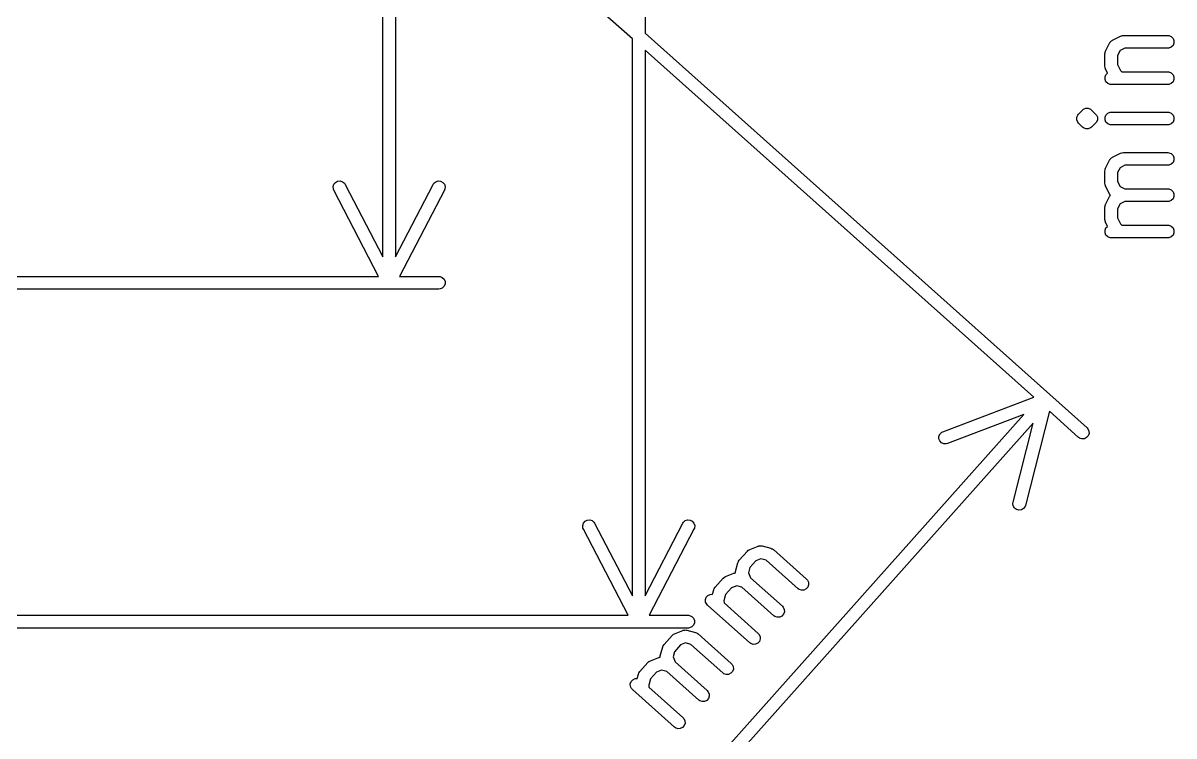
# Model space of a CAD drawing. Extents: x -0.77 to 1.14, y -1.02 to 1.02.
# Drawn here: x 0.544 to 1.079, y -0.683 to -0.352 of the extents above; entities that cross this region are included whole.
import ezdxf

# ---------------------------------------------------------------- set-up
doc = ezdxf.new("R2010")
doc.units = 0
doc.header["$MEASUREMENT"] = 0
doc.layers.add('BLACK', color=7, linetype='CONTINUOUS')

msp = doc.modelspace()

# ---------------------------------------------------------------- linework, layer by layer
at = {"layer": 'BLACK', "linetype": 'CONTINUOUS'}
for p, q in [((0.83344, 0.37046), (0.83344, -0.35649)), ((0.71154, -0.46037), (0.71154, -0.2556)), ((0.82754, -0.35913), (0.71744, -0.26087)), ((0.71744, -0.26087), (0.71744, -0.46037)), ((0.83344, -0.35649), (1.03889, -0.53986)), ((1.0507, -0.35976), (1.05445, -0.35789)), ((1.05445, -0.35789), (1.05499, -0.35768)), ((1.05499, -0.35768), (1.0551, -0.35767)), ((1.0551, -0.35767), (1.0552, -0.35763)), ((1.0552, -0.35763), (1.05577, -0.35757)), ((1.05577, -0.35757), (1.07639, -0.35757)), ((1.07639, -0.35757), (1.07697, -0.35763)), ((1.07697, -0.35763), (1.07803, -0.35807)), ((1.07803, -0.35807), (1.07885, -0.35889)), ((0.82754, -0.61785), (0.82754, -0.35913)), ((1.04751, -0.36483), (1.04938, -0.36108)), ((1.04938, -0.36108), (1.04944, -0.36098)), ((1.04944, -0.36098), (1.04946, -0.36094)), ((1.04946, -0.36094), (1.04951, -0.36088)), ((1.04951, -0.36088), (1.04969, -0.36059)), ((1.04969, -0.36059), (1.04997, -0.36035)), ((1.04997, -0.36035), (1.05021, -0.36007)), ((1.05021, -0.36007), (1.0505, -0.35988)), ((1.0505, -0.35988), (1.05056, -0.35984)), ((1.05056, -0.35984), (1.05061, -0.35982)), ((1.05061, -0.35982), (1.0507, -0.35976)), ((1.05647, -0.36348), (1.05422, -0.3646)), ((1.07639, -0.36348), (1.05647, -0.36348)), ((1.07697, -0.36342), (1.07639, -0.36348)), ((1.07803, -0.36298), (1.07697, -0.36342)), ((1.07885, -0.36217), (1.07803, -0.36298)), ((1.07885, -0.35889), (1.07929, -0.35995)), ((1.07929, -0.3611), (1.07885, -0.36217)), ((1.07929, -0.35995), (1.07929, -0.3611)), ((1.0141, -0.52565), (0.83344, -0.3644)), ((0.83344, -0.3644), (0.83344, -0.61785)), ((1.04719, -0.36615), (1.04725, -0.36557)), ((1.04719, -0.37178), (1.04719, -0.36615)), ((1.04725, -0.36557), (1.04729, -0.36548)), ((1.04729, -0.36548), (1.0473, -0.36537)), ((1.0473, -0.36537), (1.04751, -0.36483)), ((1.05422, -0.3646), (1.0531, -0.36685)), ((1.0531, -0.36685), (1.0531, -0.37108)), ((1.04725, -0.37235), (1.04719, -0.37178)), ((1.04729, -0.37245), (1.04725, -0.37235)), ((1.0473, -0.37255), (1.04729, -0.37245)), ((1.04751, -0.3731), (1.0473, -0.37255)), ((1.04846, -0.37499), (1.04751, -0.3731)), ((1.0531, -0.37108), (1.05445, -0.37378)), ((1.05445, -0.37378), (1.05512, -0.37445)), ((1.05512, -0.37445), (1.07639, -0.37445)), ((1.07639, -0.37445), (1.07697, -0.3745)), ((1.04725, -0.37682), (1.04769, -0.37576)), ((1.04725, -0.37798), (1.04725, -0.37682)), ((1.04769, -0.37904), (1.04725, -0.37798)), ((1.04769, -0.37576), (1.04846, -0.37499)), ((1.04851, -0.37985), (1.04769, -0.37904)), ((1.07697, -0.3745), (1.07803, -0.37494)), ((1.07803, -0.37494), (1.07885, -0.37576)), ((1.07885, -0.37904), (1.07803, -0.37985)), ((1.07885, -0.37576), (1.07929, -0.37682)), ((1.07929, -0.37798), (1.07885, -0.37904)), ((1.07929, -0.37682), (1.07929, -0.37798)), ((1.04957, -0.3803), (1.04851, -0.37985)), ((1.05015, -0.38035), (1.04957, -0.3803)), ((1.07639, -0.38035), (1.05015, -0.38035)), ((1.07697, -0.3803), (1.07639, -0.38035)), ((1.07803, -0.37985), (1.07697, -0.3803)), ((1.03413, -0.39557), (1.03457, -0.39451)), ((1.03413, -0.39672), (1.03413, -0.39557)), ((1.03457, -0.39451), (1.03494, -0.39406)), ((1.03494, -0.39406), (1.03681, -0.39218)), ((1.03681, -0.39218), (1.03726, -0.39182)), ((1.03726, -0.39182), (1.03832, -0.39138)), ((1.03832, -0.39138), (1.03948, -0.39138)), ((1.03948, -0.39138), (1.04054, -0.39182)), ((1.04054, -0.39182), (1.04099, -0.39218)), ((1.04099, -0.39218), (1.04286, -0.39406)), ((1.04286, -0.39406), (1.04323, -0.39451)), ((1.04323, -0.39451), (1.04337, -0.39485)), ((1.04337, -0.39485), (1.04367, -0.39557)), ((1.04367, -0.39557), (1.04367, -0.39672)), ((1.04725, -0.39557), (1.04769, -0.39451)), ((1.04725, -0.39672), (1.04725, -0.39557)), ((1.04769, -0.39451), (1.04851, -0.39369)), ((1.04851, -0.39369), (1.04957, -0.39325)), ((1.04957, -0.39325), (1.05015, -0.39319)), ((1.05015, -0.39319), (1.07639, -0.39319)), ((1.07639, -0.39319), (1.07697, -0.39325)), ((1.07697, -0.39325), (1.07803, -0.39369)), ((1.07803, -0.39369), (1.07885, -0.39451)), ((1.07885, -0.39451), (1.07929, -0.39557)), ((1.07929, -0.39557), (1.07929, -0.39672)), ((1.03457, -0.39779), (1.03413, -0.39672)), ((1.03494, -0.39823), (1.03457, -0.39779)), ((1.03681, -0.40011), (1.03494, -0.39823)), ((1.03726, -0.40048), (1.03681, -0.40011)), ((1.03832, -0.40092), (1.03726, -0.40048)), ((1.03948, -0.40092), (1.03832, -0.40092)), ((1.03832, -0.40092), (1.03832, -0.40092)), ((1.04054, -0.40048), (1.03948, -0.40092)), ((1.04099, -0.40011), (1.04054, -0.40048)), ((1.04286, -0.39823), (1.04099, -0.40011)), ((1.04323, -0.39779), (1.04286, -0.39823)), ((1.04367, -0.39672), (1.04323, -0.39779)), ((1.04769, -0.39779), (1.04725, -0.39672)), ((1.04851, -0.3986), (1.04769, -0.39779)), ((1.04957, -0.39904), (1.04851, -0.3986)), ((1.05015, -0.3991), (1.04957, -0.39904)), ((1.07639, -0.3991), (1.05015, -0.3991)), ((1.07697, -0.39904), (1.07639, -0.3991)), ((1.07803, -0.3986), (1.07697, -0.39904)), ((1.07885, -0.39779), (1.07803, -0.3986)), ((1.07929, -0.39672), (1.07885, -0.39779)), ((1.04751, -0.4192), (1.04938, -0.41545)), ((1.04938, -0.41545), (1.04944, -0.41535)), ((1.04944, -0.41535), (1.04946, -0.41531)), ((1.04946, -0.41531), (1.04951, -0.41525)), ((1.04951, -0.41525), (1.04969, -0.41496)), ((1.04969, -0.41496), (1.04997, -0.41472)), ((1.04997, -0.41472), (1.05021, -0.41444)), ((1.05021, -0.41444), (1.0505, -0.41425)), ((1.0505, -0.41425), (1.05056, -0.4142)), ((1.05056, -0.4142), (1.05061, -0.41419)), ((1.05061, -0.41419), (1.0507, -0.41413)), ((1.0507, -0.41413), (1.05445, -0.41225)), ((1.05445, -0.41225), (1.05499, -0.41205)), ((1.05499, -0.41205), (1.0551, -0.41204)), ((1.0551, -0.41204), (1.0552, -0.412)), ((1.0552, -0.412), (1.05577, -0.41194)), ((1.05577, -0.41194), (1.07639, -0.41194)), ((1.07639, -0.41194), (1.07697, -0.412)), ((1.07697, -0.412), (1.07803, -0.41244)), ((1.07803, -0.41244), (1.07885, -0.41325)), ((1.07885, -0.41654), (1.07803, -0.41735)), ((1.07885, -0.41325), (1.07929, -0.41432)), ((1.07929, -0.41547), (1.07885, -0.41654)), ((1.07929, -0.41432), (1.07929, -0.41547)), ((1.04719, -0.42052), (1.04725, -0.41994)), ((1.04719, -0.42614), (1.04719, -0.42052)), ((1.04725, -0.41994), (1.04729, -0.41984)), ((1.04729, -0.41984), (1.0473, -0.41974)), ((1.0473, -0.41974), (1.04751, -0.4192)), ((1.05422, -0.41897), (1.0531, -0.42122)), ((1.0531, -0.42122), (1.0531, -0.42545)), ((1.05647, -0.41785), (1.05422, -0.41897)), ((1.07639, -0.41785), (1.05647, -0.41785)), ((1.07697, -0.41779), (1.07639, -0.41785)), ((1.07803, -0.41735), (1.07697, -0.41779)), ((0.68847, -0.42777), (0.68881, -0.42667)), ((0.68857, -0.42892), (0.68847, -0.42777)), ((0.68881, -0.42667), (0.68955, -0.42579)), ((0.68955, -0.42579), (0.69057, -0.42526)), ((0.69057, -0.42526), (0.69172, -0.42516)), ((0.69172, -0.42516), (0.69282, -0.4255)), ((0.69282, -0.4255), (0.6937, -0.42624)), ((0.6937, -0.42624), (0.69402, -0.42673)), ((0.69402, -0.42673), (0.71154, -0.46037)), ((0.71744, -0.46037), (0.73496, -0.42673)), ((0.73496, -0.42673), (0.73527, -0.42624)), ((0.73527, -0.42624), (0.73616, -0.4255)), ((0.73616, -0.4255), (0.73725, -0.42516)), ((0.73725, -0.42516), (0.7384, -0.42526)), ((0.7384, -0.42526), (0.73942, -0.42579)), ((0.73942, -0.42579), (0.74016, -0.42667)), ((0.74016, -0.42667), (0.74051, -0.42777)), ((0.74051, -0.42777), (0.74041, -0.42892)), ((1.04725, -0.42672), (1.04719, -0.42614)), ((1.04729, -0.42682), (1.04725, -0.42672)), ((1.0473, -0.42692), (1.04729, -0.42682)), ((1.04751, -0.42746), (1.0473, -0.42692)), ((1.04938, -0.43121), (1.04751, -0.42746)), ((1.0531, -0.42545), (1.05422, -0.42769)), ((1.05422, -0.42769), (1.05647, -0.42881)), ((0.68878, -0.42945), (0.68857, -0.42892)), ((0.70962, -0.46949), (0.68878, -0.42945)), ((0.74019, -0.42945), (0.71935, -0.46949)), ((0.74041, -0.42892), (0.74019, -0.42945)), ((1.04751, -0.43607), (1.04938, -0.43232)), ((1.04944, -0.43131), (1.04938, -0.43121)), ((1.04938, -0.43232), (1.04944, -0.43223)), ((1.04946, -0.43135), (1.04944, -0.43131)), ((1.04944, -0.43223), (1.04946, -0.43218)), ((1.04951, -0.43141), (1.04946, -0.43135)), ((1.04946, -0.43218), (1.04951, -0.43212)), ((1.04969, -0.4317), (1.04951, -0.43141)), ((1.04951, -0.43212), (1.04969, -0.43183)), ((1.04976, -0.43177), (1.04969, -0.4317)), ((1.04969, -0.43183), (1.04976, -0.43177)), ((1.05647, -0.42881), (1.07639, -0.42881)), ((1.07639, -0.42881), (1.07697, -0.42887)), ((1.07697, -0.42887), (1.07803, -0.42931)), ((1.07803, -0.42931), (1.07885, -0.43013)), ((1.07885, -0.43013), (1.07929, -0.43119)), ((1.07929, -0.43234), (1.07885, -0.43341)), ((1.07929, -0.43119), (1.07929, -0.43234)), ((1.04719, -0.43739), (1.04725, -0.43682)), ((1.04719, -0.44302), (1.04719, -0.43739)), ((1.04725, -0.43682), (1.04729, -0.43672)), ((1.04729, -0.43672), (1.0473, -0.43661)), ((1.0473, -0.43661), (1.04751, -0.43607)), ((1.05422, -0.43584), (1.0531, -0.43809)), ((1.0531, -0.43809), (1.0531, -0.44232)), ((1.05647, -0.43472), (1.05422, -0.43584)), ((1.07639, -0.43472), (1.05647, -0.43472)), ((1.07697, -0.43466), (1.07639, -0.43472)), ((1.07803, -0.43422), (1.07697, -0.43466)), ((1.07885, -0.43341), (1.07803, -0.43422)), ((1.04725, -0.44359), (1.04719, -0.44302)), ((1.04729, -0.44369), (1.04725, -0.44359)), ((1.0473, -0.4438), (1.04729, -0.44369)), ((1.04751, -0.44434), (1.0473, -0.4438)), ((1.0531, -0.44232), (1.05445, -0.44502)), ((1.04725, -0.44806), (1.04769, -0.447)), ((1.04725, -0.44922), (1.04725, -0.44806)), ((1.04769, -0.45028), (1.04725, -0.44922)), ((1.04846, -0.44624), (1.04751, -0.44434)), ((1.04769, -0.447), (1.04846, -0.44624)), ((1.05445, -0.44502), (1.05512, -0.44569)), ((1.05512, -0.44569), (1.07639, -0.44569)), ((1.07639, -0.44569), (1.07697, -0.44574)), ((1.07697, -0.44574), (1.07803, -0.44619)), ((1.07803, -0.44619), (1.07885, -0.447)), ((1.07885, -0.447), (1.07929, -0.44806)), ((1.07929, -0.44922), (1.07885, -0.45028)), ((1.07929, -0.44806), (1.07929, -0.44922)), ((1.04851, -0.4511), (1.04769, -0.45028)), ((1.04957, -0.45154), (1.04851, -0.4511)), ((1.05015, -0.45159), (1.04957, -0.45154)), ((1.07639, -0.45159), (1.05015, -0.45159)), ((1.07697, -0.45154), (1.07639, -0.45159)), ((1.07803, -0.4511), (1.07697, -0.45154)), ((1.07885, -0.45028), (1.07803, -0.4511)), ((0.12878, -0.46949), (0.70962, -0.46949)), ((0.71935, -0.46949), (0.73758, -0.46949)), ((0.73758, -0.46949), (0.73815, -0.46954)), ((0.73815, -0.46954), (0.73922, -0.46999)), ((0.73922, -0.46999), (0.74003, -0.4708)), ((0.73758, -0.47539), (0.12878, -0.47539)), ((0.73815, -0.47534), (0.73758, -0.47539)), ((0.73922, -0.4749), (0.73815, -0.47534)), ((0.74003, -0.47408), (0.73922, -0.4749)), ((0.74003, -0.4708), (0.74047, -0.47186)), ((0.74047, -0.47302), (0.74003, -0.47408)), ((0.74047, -0.47186), (0.74047, -0.47302)), ((0.97189, -0.54164), (1.0141, -0.52565)), ((0.60033, -0.9921), (1.00946, -0.53373)), ((1.00946, -0.53373), (0.97399, -0.54717)), ((1.02136, -0.53213), (1.01025, -0.57588)), ((1.03495, -0.54427), (1.02136, -0.53213)), ((1.01386, -0.53766), (0.60474, -0.99603)), ((1.00453, -0.57443), (1.01386, -0.53766)), ((1.03889, -0.53986), (1.03928, -0.54029)), ((1.03928, -0.54029), (1.03978, -0.54133)), ((0.97003, -0.54489), (0.97006, -0.54374)), ((0.97044, -0.54597), (0.97003, -0.54489)), ((0.97006, -0.54374), (0.97054, -0.54269)), ((0.97054, -0.54269), (0.97137, -0.5419)), ((0.97137, -0.5419), (0.97189, -0.54164)), ((1.03542, -0.54461), (1.03495, -0.54427)), ((1.03651, -0.54499), (1.03542, -0.54461)), ((1.03766, -0.54492), (1.03651, -0.54499)), ((1.0387, -0.54442), (1.03766, -0.54492)), ((1.03947, -0.54356), (1.0387, -0.54442)), ((1.03984, -0.54248), (1.03947, -0.54356)), ((1.03978, -0.54133), (1.03984, -0.54248)), ((0.97122, -0.54681), (0.97044, -0.54597)), ((0.97228, -0.54728), (0.97122, -0.54681)), ((0.97343, -0.54732), (0.97228, -0.54728)), ((0.97399, -0.54717), (0.97343, -0.54732)), ((1.00444, -0.575), (1.00453, -0.57443)), ((1.0046, -0.57614), (1.00444, -0.575)), ((1.00519, -0.57713), (1.0046, -0.57614)), ((1.00612, -0.57782), (1.00519, -0.57713)), ((1.00936, -0.57735), (1.00837, -0.57794)), ((1.01005, -0.57642), (1.00936, -0.57735)), ((1.01025, -0.57588), (1.01005, -0.57642)), ((0.80555, -0.58327), (0.80657, -0.58274)), ((0.80657, -0.58274), (0.80772, -0.58264)), ((0.80772, -0.58264), (0.80882, -0.58298)), ((0.80882, -0.58298), (0.8097, -0.58372)), ((0.85127, -0.58372), (0.85216, -0.58298)), ((0.85216, -0.58298), (0.85325, -0.58264)), ((0.85325, -0.58264), (0.8544, -0.58274)), ((0.8544, -0.58274), (0.85542, -0.58327)), ((1.00723, -0.5781), (1.00612, -0.57782)), ((1.00837, -0.57794), (1.00723, -0.5781)), ((0.80447, -0.58525), (0.80481, -0.58415)), ((0.80457, -0.5864), (0.80447, -0.58525)), ((0.80478, -0.58693), (0.80457, -0.5864)), ((0.82562, -0.62697), (0.80478, -0.58693)), ((0.80481, -0.58415), (0.80555, -0.58327)), ((0.8097, -0.58372), (0.81002, -0.58421)), ((0.81002, -0.58421), (0.82754, -0.61785)), ((0.83344, -0.61785), (0.85096, -0.58421)), ((0.85619, -0.58693), (0.83535, -0.62697)), ((0.85096, -0.58421), (0.85127, -0.58372)), ((0.85542, -0.58327), (0.85616, -0.58415)), ((0.85616, -0.58415), (0.85651, -0.58525)), ((0.85641, -0.5864), (0.85619, -0.58693)), ((0.85651, -0.58525), (0.85641, -0.5864)), ((0.87725, -0.60133), (0.881, -0.59714)), ((0.881, -0.59714), (0.88142, -0.59674)), ((0.88142, -0.59674), (0.88152, -0.5967)), ((0.88152, -0.5967), (0.88159, -0.59662)), ((0.88159, -0.59662), (0.88211, -0.59636)), ((0.88211, -0.59636), (0.886, -0.59481)), ((0.886, -0.59481), (0.88611, -0.59478)), ((0.88611, -0.59478), (0.88615, -0.59475)), ((0.88615, -0.59475), (0.88623, -0.59474)), ((0.88623, -0.59474), (0.88656, -0.59465)), ((0.88656, -0.59465), (0.88693, -0.59465)), ((0.88693, -0.59465), (0.8873, -0.59461)), ((0.8873, -0.59461), (0.88764, -0.59466)), ((0.88764, -0.59466), (0.88771, -0.59467)), ((0.88771, -0.59467), (0.88776, -0.59468)), ((0.88776, -0.59468), (0.88787, -0.5947)), ((0.88787, -0.5947), (0.89191, -0.5958)), ((0.89191, -0.5958), (0.89245, -0.59601)), ((0.89245, -0.59601), (0.89254, -0.59607)), ((0.89254, -0.59607), (0.89264, -0.59611)), ((0.89264, -0.59611), (0.89311, -0.59645)), ((0.89311, -0.59645), (0.90849, -0.61018)), ((0.87551, -0.60657), (0.8766, -0.60252)), ((0.8766, -0.60252), (0.87681, -0.60198)), ((0.87681, -0.60198), (0.87687, -0.6019)), ((0.87687, -0.6019), (0.87691, -0.6018)), ((0.87691, -0.6018), (0.87725, -0.60133)), ((0.88494, -0.60159), (0.88212, -0.60474)), ((0.88727, -0.60066), (0.88494, -0.60159)), ((0.88969, -0.60132), (0.88727, -0.60066)), ((0.90456, -0.61459), (0.88969, -0.60132)), ((0.86602, -0.61392), (0.86976, -0.60972)), ((0.86976, -0.60972), (0.87019, -0.60933)), ((0.87019, -0.60933), (0.87028, -0.60929)), ((0.87028, -0.60929), (0.87036, -0.60921)), ((0.87036, -0.60921), (0.87087, -0.60895)), ((0.87087, -0.60895), (0.87477, -0.6074)), ((0.87477, -0.6074), (0.87488, -0.60737)), ((0.87488, -0.60737), (0.87492, -0.60734)), ((0.87492, -0.60734), (0.87499, -0.60733)), ((0.87499, -0.60733), (0.87532, -0.60724)), ((0.87532, -0.60724), (0.87542, -0.60724)), ((0.87541, -0.60714), (0.87547, -0.6068)), ((0.87542, -0.60724), (0.87541, -0.60714)), ((0.87547, -0.60673), (0.87549, -0.60668)), ((0.87547, -0.6068), (0.87547, -0.60673)), ((0.87549, -0.60668), (0.87551, -0.60657)), ((0.88212, -0.60474), (0.88146, -0.60717)), ((0.88146, -0.60717), (0.88239, -0.6095)), ((0.88239, -0.6095), (0.89726, -0.62277)), ((0.86481, -0.61716), (0.86537, -0.61511)), ((0.86537, -0.61511), (0.86557, -0.61457)), ((0.86557, -0.61457), (0.86564, -0.61449)), ((0.86564, -0.61449), (0.86567, -0.61439)), ((0.86567, -0.61439), (0.86602, -0.61392)), ((0.8737, -0.61418), (0.87089, -0.61733)), ((0.87604, -0.61325), (0.8737, -0.61418)), ((0.87846, -0.61391), (0.87604, -0.61325)), ((0.89332, -0.62717), (0.87846, -0.61391)), ((0.90503, -0.61493), (0.90456, -0.61459)), ((0.90611, -0.61531), (0.90503, -0.61493)), ((0.9083, -0.61474), (0.90726, -0.61524)), ((0.90907, -0.61388), (0.9083, -0.61474)), ((0.90849, -0.61018), (0.90888, -0.61061)), ((0.90888, -0.61061), (0.90938, -0.61164)), ((0.90945, -0.61279), (0.90907, -0.61388)), ((0.90938, -0.61164), (0.90945, -0.61279)), ((0.86155, -0.61967), (0.86193, -0.61858)), ((0.86161, -0.62082), (0.86155, -0.61967)), ((0.86193, -0.61858), (0.8627, -0.61772)), ((0.8627, -0.61772), (0.86373, -0.61722)), ((0.86373, -0.61722), (0.86481, -0.61716)), ((0.87089, -0.61733), (0.87009, -0.62024)), ((0.87009, -0.62024), (0.87015, -0.62119)), ((0.90726, -0.61524), (0.90611, -0.61531)), ((0.86211, -0.62186), (0.86161, -0.62082)), ((0.86251, -0.62228), (0.86211, -0.62186)), ((0.88209, -0.63976), (0.86251, -0.62228)), ((0.87015, -0.62119), (0.88602, -0.63536)), ((0.89726, -0.62277), (0.89765, -0.62319)), ((0.89765, -0.62319), (0.89815, -0.62423)), ((0.89821, -0.62538), (0.89783, -0.62647)), ((0.89815, -0.62423), (0.89821, -0.62538)), ((0.17756, -0.62697), (0.82562, -0.62697)), ((0.83535, -0.62697), (0.85358, -0.62697)), ((0.85358, -0.62697), (0.85415, -0.62703)), ((0.85415, -0.62703), (0.85522, -0.62747)), ((0.85522, -0.62747), (0.85603, -0.62828)), ((0.85603, -0.62828), (0.85647, -0.62935)), ((0.85647, -0.6305), (0.85603, -0.63156)), ((0.85647, -0.62935), (0.85647, -0.6305)), ((0.89379, -0.62752), (0.89332, -0.62717)), ((0.89488, -0.6279), (0.89379, -0.62752)), ((0.89603, -0.62783), (0.89488, -0.6279)), ((0.89707, -0.62733), (0.89603, -0.62783)), ((0.89783, -0.62647), (0.89707, -0.62733)), ((0.85358, -0.63287), (0.18418, -0.63287)), ((0.8423, -0.64049), (0.84604, -0.6363)), ((0.84604, -0.6363), (0.84647, -0.63591)), ((0.84647, -0.63591), (0.84656, -0.63586)), ((0.84656, -0.63586), (0.84664, -0.63579)), ((0.84664, -0.63579), (0.84715, -0.63552)), ((0.84715, -0.63552), (0.85105, -0.63397)), ((0.85105, -0.63397), (0.85116, -0.63394)), ((0.85116, -0.63394), (0.8512, -0.63392)), ((0.8512, -0.63392), (0.85127, -0.63391)), ((0.85127, -0.63391), (0.8516, -0.63381)), ((0.8516, -0.63381), (0.85197, -0.63382)), ((0.85197, -0.63382), (0.85234, -0.63377)), ((0.85234, -0.63377), (0.85268, -0.63383)), ((0.85268, -0.63383), (0.85276, -0.63383)), ((0.85276, -0.63383), (0.8528, -0.63385)), ((0.8528, -0.63385), (0.85291, -0.63387)), ((0.85291, -0.63387), (0.85696, -0.63496)), ((0.85415, -0.63282), (0.85358, -0.63287)), ((0.85522, -0.63238), (0.85415, -0.63282)), ((0.85603, -0.63156), (0.85522, -0.63238)), ((0.85696, -0.63496), (0.8575, -0.63517)), ((0.8575, -0.63517), (0.85758, -0.63523)), ((0.85758, -0.63523), (0.85768, -0.63527)), ((0.85768, -0.63527), (0.85815, -0.63561)), ((0.85815, -0.63561), (0.87354, -0.64934)), ((0.88602, -0.63536), (0.88641, -0.63578)), ((0.88641, -0.63578), (0.88691, -0.63682)), ((0.84055, -0.64573), (0.84165, -0.64169)), ((0.84165, -0.64169), (0.84185, -0.64115)), ((0.84185, -0.64115), (0.84192, -0.64106)), ((0.84192, -0.64106), (0.84195, -0.64096)), ((0.84195, -0.64096), (0.8423, -0.64049)), ((0.84998, -0.64075), (0.84717, -0.64391)), ((0.85232, -0.63982), (0.84998, -0.64075)), ((0.85474, -0.64048), (0.85232, -0.63982)), ((0.8696, -0.65375), (0.85474, -0.64048)), ((0.88256, -0.6401), (0.88209, -0.63976)), ((0.88364, -0.64048), (0.88256, -0.6401)), ((0.88479, -0.64042), (0.88364, -0.64048)), ((0.88583, -0.63992), (0.88479, -0.64042)), ((0.8866, -0.63906), (0.88583, -0.63992)), ((0.88698, -0.63797), (0.8866, -0.63906)), ((0.88691, -0.63682), (0.88698, -0.63797)), ((0.83592, -0.64811), (0.83981, -0.64656)), ((0.83981, -0.64656), (0.83992, -0.64653)), ((0.83992, -0.64653), (0.83996, -0.6465)), ((0.83996, -0.6465), (0.84004, -0.64649)), ((0.84004, -0.64649), (0.84037, -0.6464)), ((0.84037, -0.6464), (0.84047, -0.6464)), ((0.84045, -0.6463), (0.84051, -0.64596)), ((0.84047, -0.6464), (0.84045, -0.6463)), ((0.84051, -0.64589), (0.84053, -0.64584)), ((0.84051, -0.64596), (0.84051, -0.64589)), ((0.84053, -0.64584), (0.84055, -0.64573)), ((0.84717, -0.64391), (0.84651, -0.64633)), ((0.84651, -0.64633), (0.84744, -0.64866)), ((0.83106, -0.65308), (0.83481, -0.64889)), ((0.83481, -0.64889), (0.83523, -0.64849)), ((0.83523, -0.64849), (0.83533, -0.64845)), ((0.83533, -0.64845), (0.8354, -0.64837)), ((0.8354, -0.64837), (0.83592, -0.64811)), ((0.84108, -0.65241), (0.83875, -0.65334)), ((0.8435, -0.65307), (0.84108, -0.65241)), ((0.84744, -0.64866), (0.8623, -0.66193)), ((0.87354, -0.64934), (0.87393, -0.64977)), ((0.87393, -0.64977), (0.87443, -0.65081)), ((0.87449, -0.65196), (0.87411, -0.65304)), ((0.87443, -0.65081), (0.87449, -0.65196)), ((0.82659, -0.65883), (0.82697, -0.65775)), ((0.82697, -0.65775), (0.82774, -0.65689)), ((0.82774, -0.65689), (0.82878, -0.65639)), ((0.82878, -0.65639), (0.82986, -0.65632)), ((0.82986, -0.65632), (0.83041, -0.65427)), ((0.83041, -0.65427), (0.83062, -0.65373)), ((0.83062, -0.65373), (0.83068, -0.65365)), ((0.83068, -0.65365), (0.83072, -0.65355)), ((0.83072, -0.65355), (0.83106, -0.65308)), ((0.83593, -0.65649), (0.83514, -0.6594)), ((0.83875, -0.65334), (0.83593, -0.65649)), ((0.85837, -0.66634), (0.8435, -0.65307)), ((0.87007, -0.65409), (0.8696, -0.65375)), ((0.87116, -0.65447), (0.87007, -0.65409)), ((0.87231, -0.6544), (0.87116, -0.65447)), ((0.87335, -0.6539), (0.87231, -0.6544)), ((0.87411, -0.65304), (0.87335, -0.6539)), ((0.82666, -0.65998), (0.82659, -0.65883)), ((0.82716, -0.66102), (0.82666, -0.65998)), ((0.82755, -0.66145), (0.82716, -0.66102)), ((0.84713, -0.67892), (0.82755, -0.66145)), ((0.83514, -0.6594), (0.83519, -0.66035)), ((0.83519, -0.66035), (0.85107, -0.67452)), ((0.8623, -0.66193), (0.86269, -0.66236)), ((0.86269, -0.66236), (0.86319, -0.66339)), ((0.85884, -0.66668), (0.85837, -0.66634)), ((0.85992, -0.66706), (0.85884, -0.66668)), ((0.86107, -0.66699), (0.85992, -0.66706)), ((0.86211, -0.66649), (0.86107, -0.66699)), ((0.86288, -0.66563), (0.86211, -0.66649)), ((0.86326, -0.66454), (0.86288, -0.66563)), ((0.86319, -0.66339), (0.86326, -0.66454)), ((0.8476, -0.67927), (0.84713, -0.67892)), ((0.84869, -0.67965), (0.8476, -0.67927)), ((0.85088, -0.67908), (0.84984, -0.67958)), ((0.85164, -0.67822), (0.85088, -0.67908)), ((0.85107, -0.67452), (0.85146, -0.67494)), ((0.85146, -0.67494), (0.85196, -0.67598)), ((0.85202, -0.67713), (0.85164, -0.67822)), ((0.85196, -0.67598), (0.85202, -0.67713)), ((0.84984, -0.67958), (0.84869, -0.67965))]:
    msp.add_line(p, q, dxfattribs=at)

doc.saveas('drawing.dxf')
